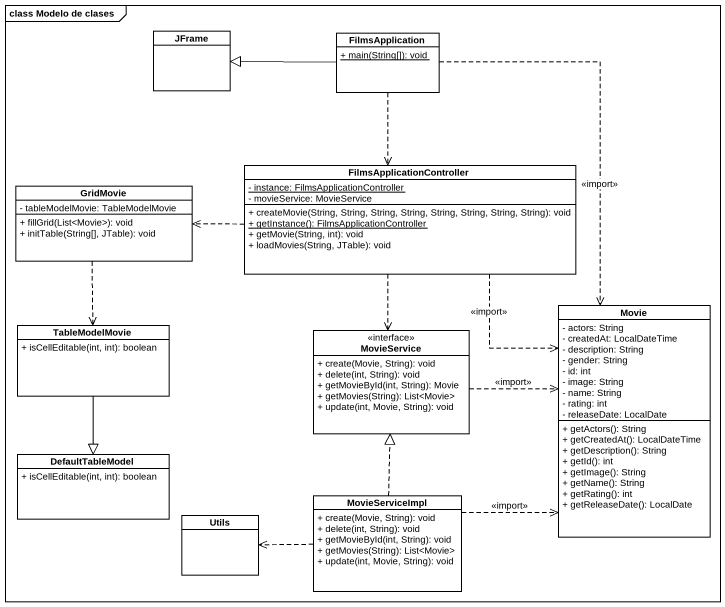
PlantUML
@startuml
mainframe class Modelo de clases
hide circle
hide empty members
skinparam classAttributeIconSize 0
class JFrame
class FilmsApplication {
  {static} + main(String[]): void
}
class FilmsApplicationController {
  {static} - instance: FilmsApplicationController
  - movieService: MovieService
  + createMovie(String, String, String, String, String, String, String, String): void
  {static} + getInstance(): FilmsApplicationController
  + getMovie(String, int): void
  + loadMovies(String, JTable): void
}
class GridMovie {
  - tableModelMovie: TableModelMovie
  + fillGrid(List<Movie>): void
  + initTable(String[], JTable): void
}
class TableModelMovie {
  + isCellEditable(int, int): boolean
}
class Movie {
  - actors: String
  - createdAt: LocalDateTime
  - description: String
  - gender: String
  - id: int
  - image: String
  - name: String
  - rating: int
  - releaseDate: LocalDate
  + getActors(): String
  + getCreatedAt(): LocalDateTime
  + getDescription(): String
  + getId(): int
  + getImage(): String
  + getName(): String
  + getRating(): int
  + getReleaseDate(): LocalDate
}
class MovieService <<interface>> {
  + create(Movie, String): void
  + delete(int, String): void
  + getMovieById(int, String): Movie
  + getMovies(String): List<Movie>
  + update(int, Movie, String): void
}
class DefaultTableModel {
  + isCellEditable(int, int): boolean
}
class Utils
class MovieServiceImpl {
  + create(Movie, String): void
  + delete(int, String): void
  + getMovieById(int, String): void
  + getMovies(String): List<Movie>
  + update(int, Movie, String): void
}
FilmsApplication -left-|> JFrame
FilmsApplication ..> FilmsApplicationController
FilmsApplication ..> Movie : <<import>>
FilmsApplicationController .left.> GridMovie
FilmsApplicationController ..> Movie : <<import>>
FilmsApplicationController ..> MovieService
GridMovie ..> TableModelMovie
TableModelMovie --|> DefaultTableModel
MovieService .right.> Movie : <<import>>
MovieServiceImpl .right.> Movie : <<import>>
MovieServiceImpl .up.|> MovieService
MovieServiceImpl .left.> Utils
@enduml
